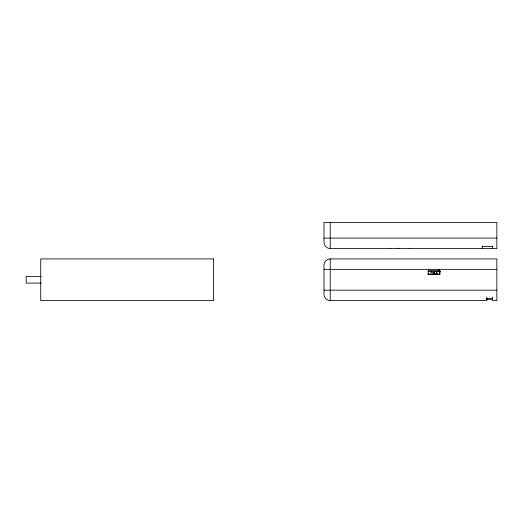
<?xml version="1.0" encoding="UTF-8"?>
<svg xmlns="http://www.w3.org/2000/svg" width="523" height="523" viewBox="0 0 523 523"><rect width="100%" height="100%" fill="white"/><g stroke="black" fill="none" stroke-linecap="round" stroke-linejoin="round"><path stroke-width="0.78" d="M439.15 271.28L439.261 269.79M323.985 238.109L496.85 238.109M482.271 246.438L492.686 246.438M330.229 248.523L496.85 248.523L496.85 222.412L323.985 222.412L323.985 242.26A6.25 6.25 0 0 0 330.229 248.523L330.229 222.412M486.808 297.044L486.808 300.588L330.229 300.588A6.25 6.25 0 0 1 323.985 294.344L323.985 265.194A6.25 6.25 0 0 1 330.229 258.937L496.85 258.937L496.85 300.581L492.581 300.588L492.581 297.044M323.985 269.352L496.85 269.352M439.732 271.136L440.301 271.607L439.732 271.136L440.359 271.136M428.03 271.555L440.15 271.555M434.09 272.705L430.952 272.705L430.952 271.555M434.129 273.856L434.123 271.561L434.09 273.856L436.803 273.856L436.803 271.561L436.764 273.856M427.879 274.026L440.15 274.026L439.732 271.555M41.225 276.432L26.15 276.432L26.15 283.093L41.225 283.093M323.985 290.173L496.85 290.173M486.808 298.666L492.581 298.666M486.808 299.293L492.581 299.293M438.947 270.084L439.091 271.489M439.281 269.894L439.294 271.372M492.686 246.013L492.686 248.51M482.271 246.032L482.271 248.517M409.372 248.131L409.372 248.523M398.696 248.131L398.696 248.523M396.519 248.131L396.519 248.523M390.629 248.131L390.629 248.523M330.229 258.937L330.229 300.588M213.6 258.937L40.729 258.937L40.729 300.588L213.6 300.588L213.6 258.937M439.666 270.313L428.2 270.313L428.2 274.477L439.666 274.477L439.666 270.313"/></g></svg>
